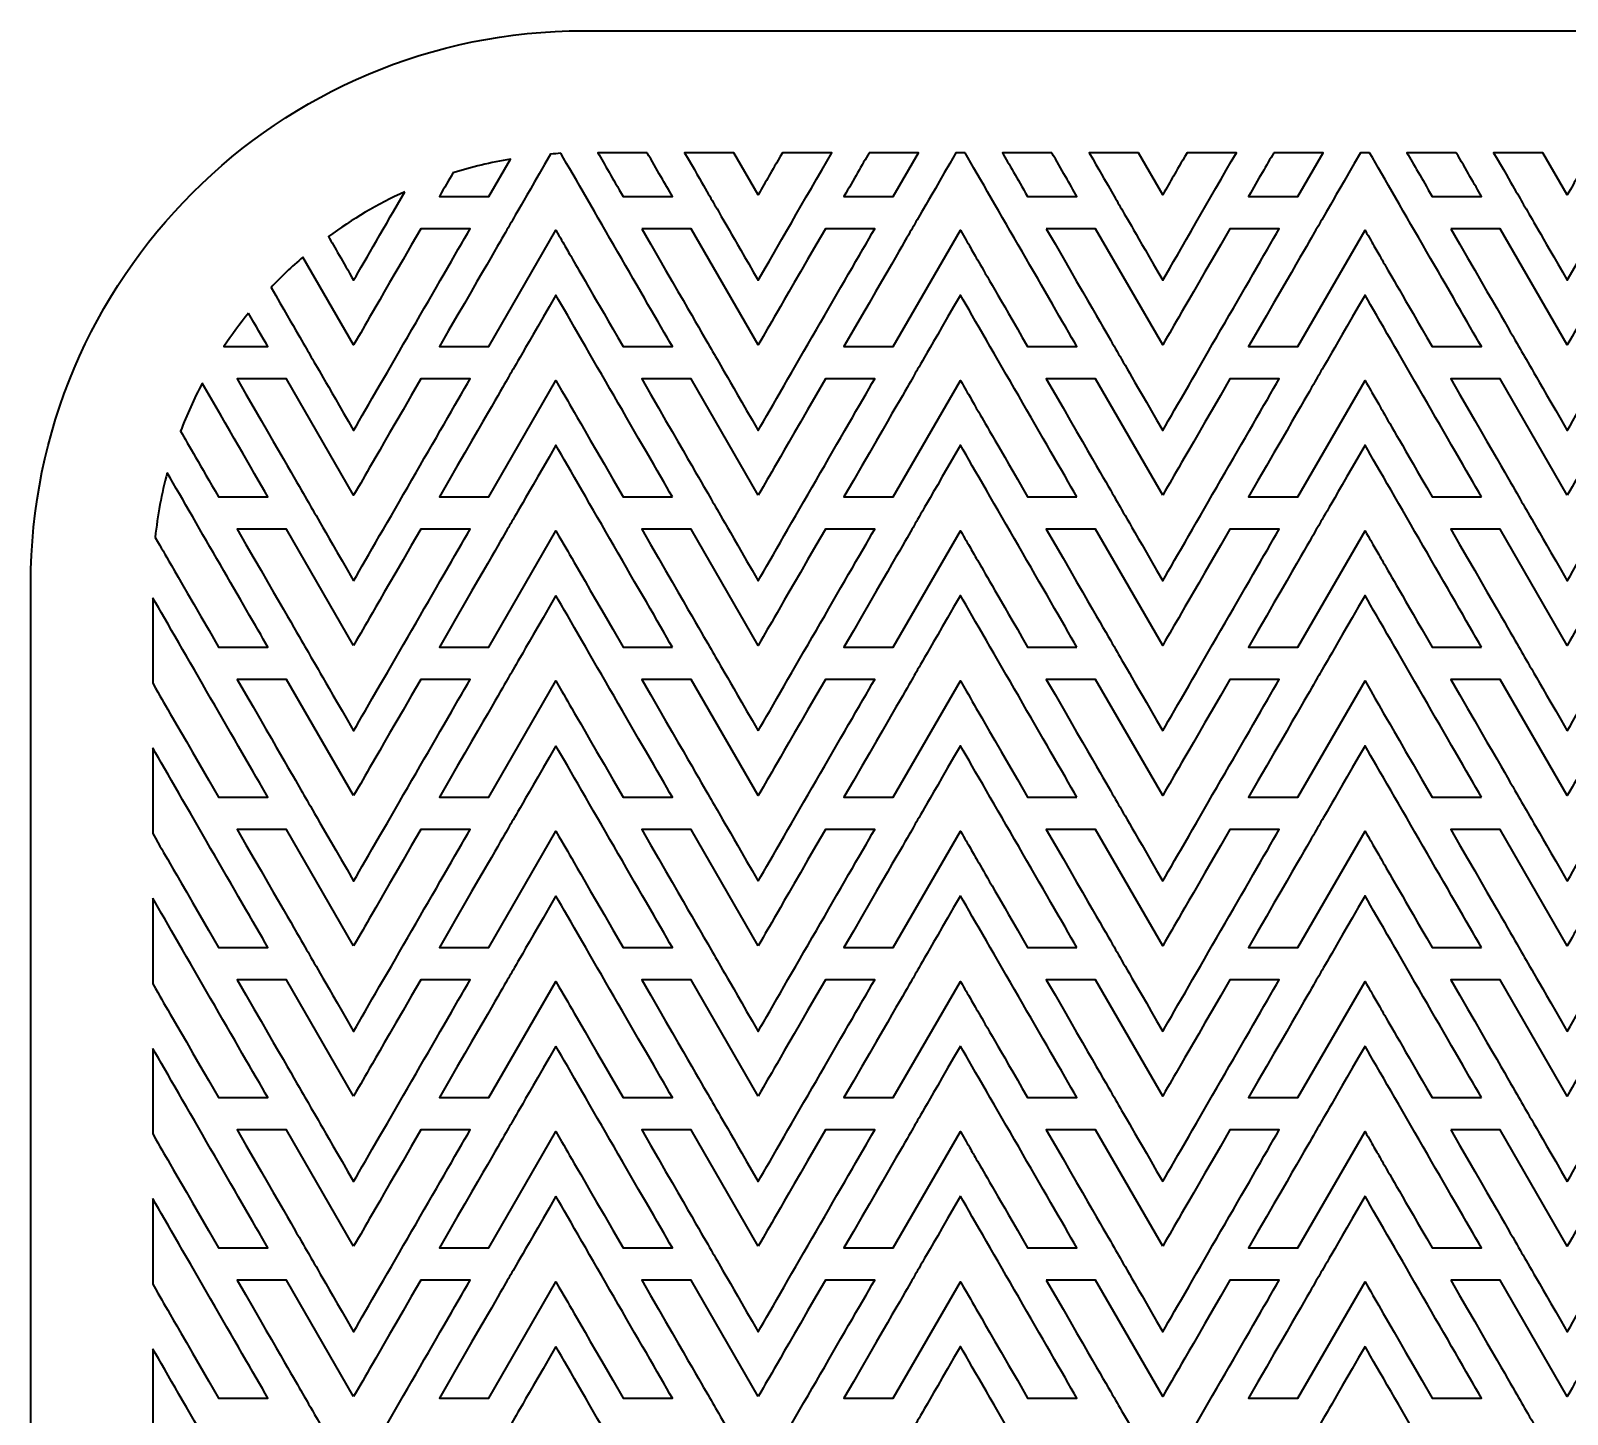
# Model space of a CAD drawing. Header units: inches. Extents: x -2.7 to 13.4, y -10.4 to -3.2.
# Drawn here: x 5.482 to 9.419, y -6.753 to -3.208 of the extents above; entities that cross this region are included whole.
import ezdxf

# ---------------------------------------------------------------- set-up
doc = ezdxf.new("R2010")
doc.units = ezdxf.units.IN
doc.header["$MEASUREMENT"] = 0
doc.layers.add('Tablet holder 1', color=7, linetype='Continuous', lineweight=0)

msp = doc.modelspace()

# ---------------------------------------------------------------- linework, layer by layer
at = {"layer": 'Tablet holder 1', "color": 22, "lineweight": 35, "true_color": 0xe52421}
for points, knots in [([(11.9394, -3.2082), (11.9394, -3.2082), (6.8982, -3.2082), (6.8982, -3.2082), (6.116, -3.2082), (5.4818, -3.8424), (5.4818, -4.6246), (5.4818, -4.6246), (5.4818, -10.2894), (5.4818, -10.2894), (5.4818, -10.3469), (5.5283, -10.3935), (5.5858, -10.3935), (5.5858, -10.3935), (7.305, -10.3935), (7.305, -10.3935), (7.305, -10.3935), (7.305, -10.2193), (7.305, -10.2193), (7.305, -10.0976), (7.4037, -9.9989), (7.5254, -9.9989), (7.5254, -9.9989), (11.3125, -9.9989), (11.3125, -9.9989), (11.434, -9.9989), (11.5326, -10.0975), (11.5326, -10.219), (11.5326, -10.219), (11.5326, -10.3935), (11.5326, -10.3935), (11.5326, -10.3935), (13.2518, -10.3935), (13.2518, -10.3935), (13.3093, -10.3935), (13.3558, -10.3469), (13.3558, -10.2894), (13.3558, -10.2894), (13.3558, -4.6246), (13.3558, -4.6246), (13.3558, -3.8424), (12.7217, -3.2082), (11.9394, -3.2082)], [0, 0, 0, 0, 1, 1, 1, 2, 2, 2, 3, 3, 3, 4, 4, 4, 5, 5, 5, 6, 6, 6, 7, 7, 7, 8, 8, 8, 9, 9, 9, 10, 10, 10, 11, 11, 11, 12, 12, 12, 13, 13, 13, 14, 14, 14, 14]), ([(6.84, -3.5222), (6.9157, -3.6533), (7.0585, -3.9007), (7.1258, -4.0174), (7.1258, -4.0174), (6.9994, -4.0174), (6.9994, -4.0174), (6.8489, -3.7565), (6.874, -3.8001), (6.8274, -3.7194), (6.8274, -3.7194), (6.6554, -4.0174), (6.6554, -4.0174), (6.6554, -4.0174), (6.529, -4.0174), (6.529, -4.0174), (6.7933, -3.5596), (6.6383, -3.8281), (6.8138, -3.5243), (6.8225, -3.5236), (6.8313, -3.5228), (6.84, -3.5222)], [0, 0, 0, 0, 1, 1, 1, 2, 2, 2, 3, 3, 3, 4, 4, 4, 5, 5, 5, 6, 6, 6, 7, 7, 7, 7]), ([(6.5636, -3.5726), (6.6113, -3.5575), (6.6604, -3.5456), (6.7107, -3.5369), (6.7107, -3.5369), (6.6554, -3.6325), (6.6554, -3.6325), (6.6554, -3.6325), (6.529, -3.6325), (6.529, -3.6325), (6.5414, -3.611), (6.5529, -3.5911), (6.5636, -3.5726)], [0, 0, 0, 0, 1, 1, 1, 2, 2, 2, 3, 3, 3, 4, 4, 4, 4]), ([(7.0612, -3.5207), (7.0862, -3.5638), (7.1086, -3.6025), (7.1258, -3.6325), (7.1258, -3.6325), (6.9994, -3.6325), (6.9994, -3.6325), (6.9729, -3.5865), (6.9518, -3.5501), (6.9349, -3.5207), (6.9349, -3.5207), (7.0612, -3.5207), (7.0612, -3.5207)], [0, 0, 0, 0, 1, 1, 1, 2, 2, 2, 3, 3, 3, 4, 4, 4, 4]), ([(7.2835, -3.5207), (7.2835, -3.5207), (7.3457, -3.6285), (7.3457, -3.6285), (7.3682, -3.5894), (7.376, -3.5761), (7.4079, -3.5207), (7.4079, -3.5207), (7.5344, -3.5207), (7.5344, -3.5207), (7.4658, -3.6396), (7.3897, -3.7714), (7.3457, -3.8475), (7.2047, -3.6033), (7.2599, -3.6988), (7.1571, -3.5207), (7.1571, -3.5207), (7.2835, -3.5207), (7.2835, -3.5207)], [0, 0, 0, 0, 1, 1, 1, 2, 2, 2, 3, 3, 3, 4, 4, 4, 5, 5, 5, 6, 6, 6, 6]), ([(7.6301, -3.5207), (7.6301, -3.5207), (7.7565, -3.5207), (7.7565, -3.5207), (7.7565, -3.5207), (7.6919, -3.6325), (7.6919, -3.6325), (7.6919, -3.6325), (7.5656, -3.6325), (7.5656, -3.6325), (7.5907, -3.589), (7.6119, -3.5522), (7.6301, -3.5207)], [0, 0, 0, 0, 1, 1, 1, 2, 2, 2, 3, 3, 3, 4, 4, 4, 4]), ([(7.8757, -3.5207), (7.9511, -3.6514), (8.0949, -3.9003), (8.1624, -4.0174), (8.1624, -4.0174), (8.036, -4.0174), (8.036, -4.0174), (7.8854, -3.7565), (7.9106, -3.8001), (7.864, -3.7194), (7.864, -3.7194), (7.6919, -4.0174), (7.6919, -4.0174), (7.6919, -4.0174), (7.5656, -4.0174), (7.5656, -4.0174), (7.8308, -3.5579), (7.6738, -3.8301), (7.8524, -3.5207), (7.8524, -3.5207), (7.8757, -3.5207), (7.8757, -3.5207)], [0, 0, 0, 0, 1, 1, 1, 2, 2, 2, 3, 3, 3, 4, 4, 4, 5, 5, 5, 6, 6, 6, 7, 7, 7, 7]), ([(8.0979, -3.5207), (8.1228, -3.5638), (8.1451, -3.6025), (8.1624, -3.6325), (8.1624, -3.6325), (8.036, -3.6325), (8.036, -3.6325), (8.0094, -3.5865), (7.9885, -3.5501), (7.9714, -3.5207), (7.9714, -3.5207), (8.0979, -3.5207), (8.0979, -3.5207)], [0, 0, 0, 0, 1, 1, 1, 2, 2, 2, 3, 3, 3, 4, 4, 4, 4]), ([(8.32, -3.5207), (8.32, -3.5207), (8.3822, -3.6285), (8.3822, -3.6285), (8.4047, -3.5894), (8.4125, -3.5761), (8.4446, -3.5207), (8.4446, -3.5207), (8.571, -3.5207), (8.571, -3.5207), (8.5024, -3.6396), (8.4263, -3.7714), (8.3822, -3.8475), (8.2413, -3.6033), (8.2964, -3.6988), (8.1936, -3.5207), (8.1936, -3.5207), (8.32, -3.5207), (8.32, -3.5207)], [0, 0, 0, 0, 1, 1, 1, 2, 2, 2, 3, 3, 3, 4, 4, 4, 5, 5, 5, 6, 6, 6, 6]), ([(8.6667, -3.5207), (8.6667, -3.5207), (8.7932, -3.5207), (8.7932, -3.5207), (8.7932, -3.5207), (8.7286, -3.6325), (8.7286, -3.6325), (8.7286, -3.6325), (8.6021, -3.6325), (8.6021, -3.6325), (8.6272, -3.589), (8.6485, -3.5522), (8.6667, -3.5207)], [0, 0, 0, 0, 1, 1, 1, 2, 2, 2, 3, 3, 3, 4, 4, 4, 4]), ([(8.9122, -3.5207), (8.9876, -3.6514), (9.1314, -3.9003), (9.199, -4.0174), (9.199, -4.0174), (9.0725, -4.0174), (9.0725, -4.0174), (8.9219, -3.7565), (8.9471, -3.8001), (8.9006, -3.7194), (8.9006, -3.7194), (8.7286, -4.0174), (8.7286, -4.0174), (8.7286, -4.0174), (8.6021, -4.0174), (8.6021, -4.0174), (8.8675, -3.5579), (8.7103, -3.8301), (8.8889, -3.5207), (8.8889, -3.5207), (8.9122, -3.5207), (8.9122, -3.5207)], [0, 0, 0, 0, 1, 1, 1, 2, 2, 2, 3, 3, 3, 4, 4, 4, 5, 5, 5, 6, 6, 6, 7, 7, 7, 7]), ([(9.1344, -3.5207), (9.1593, -3.5638), (9.1817, -3.6025), (9.199, -3.6325), (9.199, -3.6325), (9.0725, -3.6325), (9.0725, -3.6325), (9.046, -3.5865), (9.025, -3.5501), (9.0079, -3.5207), (9.0079, -3.5207), (9.1344, -3.5207), (9.1344, -3.5207)], [0, 0, 0, 0, 1, 1, 1, 2, 2, 2, 3, 3, 3, 4, 4, 4, 4]), ([(9.3565, -3.5207), (9.3565, -3.5207), (9.4189, -3.6285), (9.4189, -3.6285), (9.4414, -3.5894), (9.4492, -3.5761), (9.4811, -3.5207), (9.4811, -3.5207), (9.6075, -3.5207), (9.6075, -3.5207), (9.5389, -3.6396), (9.4628, -3.7714), (9.4189, -3.8475), (9.2779, -3.6033), (9.3329, -3.6988), (9.2301, -3.5207), (9.2301, -3.5207), (9.3565, -3.5207), (9.3565, -3.5207)], [0, 0, 0, 0, 1, 1, 1, 2, 2, 2, 3, 3, 3, 4, 4, 4, 5, 5, 5, 6, 6, 6, 6]), ([(6.4401, -3.6206), (6.3897, -3.7081), (6.341, -3.7924), (6.3092, -3.8475), (6.2806, -3.7979), (6.26, -3.7624), (6.2446, -3.7357), (6.3053, -3.691), (6.3708, -3.6524), (6.4401, -3.6206)], [0, 0, 0, 0, 1, 1, 1, 2, 2, 2, 3, 3, 3, 3]), ([(6.1792, -3.7881), (6.1792, -3.7881), (6.3092, -4.0133), (6.3092, -4.0133), (6.3468, -3.9481), (6.3432, -3.9544), (6.4811, -3.7154), (6.4811, -3.7154), (6.6076, -3.7154), (6.6076, -3.7154), (6.5363, -3.8389), (6.3804, -4.1089), (6.3092, -4.2324), (6.1588, -3.9718), (6.2315, -4.0979), (6.0975, -3.8658), (6.1235, -3.8386), (6.1506, -3.8126), (6.1792, -3.7881)], [0, 0, 0, 0, 1, 1, 1, 2, 2, 2, 3, 3, 3, 4, 4, 4, 5, 5, 5, 6, 6, 6, 6]), ([(7.0474, -3.7154), (7.0474, -3.7154), (7.1738, -3.7154), (7.1738, -3.7154), (7.1738, -3.7154), (7.3457, -4.0133), (7.3457, -4.0133), (7.3835, -3.9481), (7.3797, -3.9544), (7.5178, -3.7154), (7.5178, -3.7154), (7.6442, -3.7154), (7.6442, -3.7154), (7.5729, -3.8389), (7.4169, -4.1089), (7.3457, -4.2324), (7.17, -3.9281), (7.2989, -4.1511), (7.0474, -3.7154)], [0, 0, 0, 0, 1, 1, 1, 2, 2, 2, 3, 3, 3, 4, 4, 4, 5, 5, 5, 6, 6, 6, 6]), ([(8.0839, -3.7154), (8.0839, -3.7154), (8.2103, -3.7154), (8.2103, -3.7154), (8.2103, -3.7154), (8.3822, -4.0133), (8.3822, -4.0133), (8.42, -3.9481), (8.4162, -3.9544), (8.5543, -3.7154), (8.5543, -3.7154), (8.6807, -3.7154), (8.6807, -3.7154), (8.6094, -3.8389), (8.4536, -4.1089), (8.3822, -4.2324), (8.2067, -3.9281), (8.3354, -4.1511), (8.0839, -3.7154)], [0, 0, 0, 0, 1, 1, 1, 2, 2, 2, 3, 3, 3, 4, 4, 4, 5, 5, 5, 6, 6, 6, 6]), ([(9.1204, -3.7154), (9.1204, -3.7154), (9.2468, -3.7154), (9.2468, -3.7154), (9.2468, -3.7154), (9.4189, -4.0133), (9.4189, -4.0133), (9.4565, -3.9481), (9.4528, -3.9544), (9.5908, -3.7154), (9.5908, -3.7154), (9.7172, -3.7154), (9.7172, -3.7154), (9.646, -3.8389), (9.4901, -4.1089), (9.4189, -4.2324), (9.2432, -3.9281), (9.3719, -4.1511), (9.1204, -3.7154)], [0, 0, 0, 0, 1, 1, 1, 2, 2, 2, 3, 3, 3, 4, 4, 4, 5, 5, 5, 6, 6, 6, 6]), ([(7.1258, -4.4022), (7.1258, -4.4022), (6.9994, -4.4022), (6.9994, -4.4022), (6.8489, -4.1414), (6.874, -4.185), (6.8274, -4.1043), (6.8274, -4.1043), (6.6554, -4.4022), (6.6554, -4.4022), (6.6554, -4.4022), (6.529, -4.4022), (6.529, -4.4022), (6.7999, -3.9331), (6.6303, -4.2268), (6.8275, -3.8853), (6.8987, -4.0088), (7.0546, -4.2787), (7.1258, -4.4022)], [0, 0, 0, 0, 1, 1, 1, 2, 2, 2, 3, 3, 3, 4, 4, 4, 5, 5, 5, 6, 6, 6, 6]), ([(8.1624, -4.4022), (8.1624, -4.4022), (8.036, -4.4022), (8.036, -4.4022), (7.8854, -4.1414), (7.9106, -4.185), (7.864, -4.1043), (7.864, -4.1043), (7.6919, -4.4022), (7.6919, -4.4022), (7.6919, -4.4022), (7.5656, -4.4022), (7.5656, -4.4022), (7.8365, -3.9331), (7.6668, -4.2268), (7.864, -3.8853), (7.9353, -4.0088), (8.0911, -4.2787), (8.1624, -4.4022)], [0, 0, 0, 0, 1, 1, 1, 2, 2, 2, 3, 3, 3, 4, 4, 4, 5, 5, 5, 6, 6, 6, 6]), ([(9.199, -4.4022), (9.199, -4.4022), (9.0725, -4.4022), (9.0725, -4.4022), (8.9219, -4.1414), (8.9471, -4.185), (8.9006, -4.1043), (8.9006, -4.1043), (8.7286, -4.4022), (8.7286, -4.4022), (8.7286, -4.4022), (8.6021, -4.4022), (8.6021, -4.4022), (8.8731, -3.9331), (8.7033, -4.2268), (8.9006, -3.8853), (8.9718, -4.0088), (9.1278, -4.2787), (9.199, -4.4022)], [0, 0, 0, 0, 1, 1, 1, 2, 2, 2, 3, 3, 3, 4, 4, 4, 5, 5, 5, 6, 6, 6, 6]), ([(6.0399, -3.9315), (6.0586, -3.9642), (6.0756, -3.9935), (6.0893, -4.0174), (6.0893, -4.0174), (5.9769, -4.0174), (5.9769, -4.0174), (5.9965, -3.9878), (6.0175, -3.9592), (6.0399, -3.9315)], [0, 0, 0, 0, 1, 1, 1, 2, 2, 2, 3, 3, 3, 3]), ([(5.9214, -4.1113), (5.9842, -4.22), (6.0497, -4.3336), (6.0893, -4.4022), (6.0893, -4.4022), (5.9629, -4.4022), (5.9629, -4.4022), (5.916, -4.321), (5.8861, -4.2693), (5.8658, -4.2342), (5.8819, -4.1919), (5.9004, -4.1508), (5.9214, -4.1113)], [0, 0, 0, 0, 1, 1, 1, 2, 2, 2, 3, 3, 3, 4, 4, 4, 4]), ([(6.3092, -4.6172), (6.1335, -4.3129), (6.2622, -4.536), (6.0107, -4.1003), (6.0107, -4.1003), (6.1372, -4.1003), (6.1372, -4.1003), (6.1372, -4.1003), (6.3092, -4.3982), (6.3092, -4.3982), (6.3468, -4.3329), (6.3432, -4.3393), (6.4811, -4.1003), (6.4811, -4.1003), (6.6076, -4.1003), (6.6076, -4.1003), (6.5363, -4.2237), (6.3804, -4.4938), (6.3092, -4.6172)], [0, 0, 0, 0, 1, 1, 1, 2, 2, 2, 3, 3, 3, 4, 4, 4, 5, 5, 5, 6, 6, 6, 6]), ([(7.3457, -4.3982), (7.3835, -4.3329), (7.3797, -4.3393), (7.5178, -4.1003), (7.5178, -4.1003), (7.6442, -4.1003), (7.6442, -4.1003), (7.5729, -4.2237), (7.4169, -4.4938), (7.3457, -4.6172), (7.17, -4.3129), (7.2989, -4.536), (7.0474, -4.1003), (7.0474, -4.1003), (7.1738, -4.1003), (7.1738, -4.1003), (7.1738, -4.1003), (7.3457, -4.3982), (7.3457, -4.3982)], [0, 0, 0, 0, 1, 1, 1, 2, 2, 2, 3, 3, 3, 4, 4, 4, 5, 5, 5, 6, 6, 6, 6]), ([(8.3822, -4.3982), (8.42, -4.3329), (8.4162, -4.3393), (8.5543, -4.1003), (8.5543, -4.1003), (8.6807, -4.1003), (8.6807, -4.1003), (8.6094, -4.2237), (8.4536, -4.4938), (8.3822, -4.6172), (8.2067, -4.3129), (8.3354, -4.536), (8.0839, -4.1003), (8.0839, -4.1003), (8.2103, -4.1003), (8.2103, -4.1003), (8.2103, -4.1003), (8.3822, -4.3982), (8.3822, -4.3982)], [0, 0, 0, 0, 1, 1, 1, 2, 2, 2, 3, 3, 3, 4, 4, 4, 5, 5, 5, 6, 6, 6, 6]), ([(9.4189, -4.3982), (9.4565, -4.3329), (9.4528, -4.3393), (9.5908, -4.1003), (9.5908, -4.1003), (9.7172, -4.1003), (9.7172, -4.1003), (9.646, -4.2237), (9.4901, -4.4938), (9.4189, -4.6172), (9.2432, -4.3129), (9.3719, -4.536), (9.1204, -4.1003), (9.1204, -4.1003), (9.2468, -4.1003), (9.2468, -4.1003), (9.2468, -4.1003), (9.4189, -4.3982), (9.4189, -4.3982)], [0, 0, 0, 0, 1, 1, 1, 2, 2, 2, 3, 3, 3, 4, 4, 4, 5, 5, 5, 6, 6, 6, 6]), ([(7.1258, -4.7871), (7.1258, -4.7871), (6.9994, -4.7871), (6.9994, -4.7871), (6.8489, -4.5263), (6.874, -4.5699), (6.8274, -4.4892), (6.8274, -4.4892), (6.6554, -4.7871), (6.6554, -4.7871), (6.6554, -4.7871), (6.529, -4.7871), (6.529, -4.7871), (6.7999, -4.3178), (6.6303, -4.6117), (6.8275, -4.2701), (6.8987, -4.3936), (7.0546, -4.6636), (7.1258, -4.7871)], [0, 0, 0, 0, 1, 1, 1, 2, 2, 2, 3, 3, 3, 4, 4, 4, 5, 5, 5, 6, 6, 6, 6]), ([(8.1624, -4.7871), (8.1624, -4.7871), (8.036, -4.7871), (8.036, -4.7871), (7.8854, -4.5263), (7.9106, -4.5699), (7.864, -4.4892), (7.864, -4.4892), (7.6919, -4.7871), (7.6919, -4.7871), (7.6919, -4.7871), (7.5656, -4.7871), (7.5656, -4.7871), (7.8365, -4.3178), (7.6668, -4.6117), (7.864, -4.2701), (7.9353, -4.3936), (8.0911, -4.6636), (8.1624, -4.7871)], [0, 0, 0, 0, 1, 1, 1, 2, 2, 2, 3, 3, 3, 4, 4, 4, 5, 5, 5, 6, 6, 6, 6]), ([(9.199, -4.7871), (9.199, -4.7871), (9.0725, -4.7871), (9.0725, -4.7871), (8.9219, -4.5263), (8.9471, -4.5699), (8.9006, -4.4892), (8.9006, -4.4892), (8.7286, -4.7871), (8.7286, -4.7871), (8.7286, -4.7871), (8.6021, -4.7871), (8.6021, -4.7871), (8.8731, -4.3178), (8.7033, -4.6117), (8.9006, -4.2701), (8.9718, -4.3936), (9.1278, -4.6636), (9.199, -4.7871)], [0, 0, 0, 0, 1, 1, 1, 2, 2, 2, 3, 3, 3, 4, 4, 4, 5, 5, 5, 6, 6, 6, 6]), ([(5.8315, -4.3406), (5.9106, -4.4774), (6.0296, -4.6836), (6.0893, -4.7871), (6.0893, -4.7871), (5.9629, -4.7871), (5.9629, -4.7871), (5.8243, -4.5471), (5.8344, -4.5647), (5.8007, -4.5062), (5.8068, -4.4496), (5.8172, -4.3943), (5.8315, -4.3406)], [0, 0, 0, 0, 1, 1, 1, 2, 2, 2, 3, 3, 3, 4, 4, 4, 4]), ([(6.3092, -4.7831), (6.3468, -4.7176), (6.3432, -4.7242), (6.4811, -4.4851), (6.4811, -4.4851), (6.6076, -4.4851), (6.6076, -4.4851), (6.5363, -4.6086), (6.3804, -4.8786), (6.3092, -5.0019), (6.1335, -4.6978), (6.2622, -4.9208), (6.0107, -4.4851), (6.0107, -4.4851), (6.1372, -4.4851), (6.1372, -4.4851), (6.1372, -4.4851), (6.3092, -4.7831), (6.3092, -4.7831)], [0, 0, 0, 0, 1, 1, 1, 2, 2, 2, 3, 3, 3, 4, 4, 4, 5, 5, 5, 6, 6, 6, 6]), ([(7.3457, -5.0019), (7.17, -4.6978), (7.2989, -4.9208), (7.0474, -4.4851), (7.0474, -4.4851), (7.1738, -4.4851), (7.1738, -4.4851), (7.1738, -4.4851), (7.3457, -4.7831), (7.3457, -4.7831), (7.3835, -4.7176), (7.3797, -4.7242), (7.5178, -4.4851), (7.5178, -4.4851), (7.6442, -4.4851), (7.6442, -4.4851), (7.5729, -4.6086), (7.4169, -4.8786), (7.3457, -5.0019)], [0, 0, 0, 0, 1, 1, 1, 2, 2, 2, 3, 3, 3, 4, 4, 4, 5, 5, 5, 6, 6, 6, 6]), ([(8.3822, -5.0019), (8.2067, -4.6978), (8.3354, -4.9208), (8.0839, -4.4851), (8.0839, -4.4851), (8.2103, -4.4851), (8.2103, -4.4851), (8.2103, -4.4851), (8.3822, -4.7831), (8.3822, -4.7831), (8.42, -4.7176), (8.4162, -4.7242), (8.5543, -4.4851), (8.5543, -4.4851), (8.6807, -4.4851), (8.6807, -4.4851), (8.6094, -4.6086), (8.4536, -4.8786), (8.3822, -5.0019)], [0, 0, 0, 0, 1, 1, 1, 2, 2, 2, 3, 3, 3, 4, 4, 4, 5, 5, 5, 6, 6, 6, 6]), ([(9.4189, -5.0019), (9.2432, -4.6978), (9.3719, -4.9208), (9.1204, -4.4851), (9.1204, -4.4851), (9.2468, -4.4851), (9.2468, -4.4851), (9.2468, -4.4851), (9.4189, -4.7831), (9.4189, -4.7831), (9.4565, -4.7176), (9.4528, -4.7242), (9.5908, -4.4851), (9.5908, -4.4851), (9.7172, -4.4851), (9.7172, -4.4851), (9.646, -4.6086), (9.4901, -4.8786), (9.4189, -5.0019)], [0, 0, 0, 0, 1, 1, 1, 2, 2, 2, 3, 3, 3, 4, 4, 4, 5, 5, 5, 6, 6, 6, 6]), ([(5.7943, -4.6608), (5.8671, -4.7868), (6.0192, -5.0503), (6.0893, -5.1718), (6.0893, -5.1718), (5.9629, -5.1718), (5.9629, -5.1718), (5.8161, -4.9178), (5.8362, -4.9525), (5.7943, -4.88), (5.7943, -4.88), (5.7943, -4.6608), (5.7943, -4.6608)], [0, 0, 0, 0, 1, 1, 1, 2, 2, 2, 3, 3, 3, 4, 4, 4, 4]), ([(6.8275, -4.655), (6.8987, -4.7785), (7.0546, -5.0483), (7.1258, -5.1718), (7.1258, -5.1718), (6.9994, -5.1718), (6.9994, -5.1718), (6.8489, -4.9111), (6.874, -4.9546), (6.8274, -4.874), (6.8274, -4.874), (6.6554, -5.1718), (6.6554, -5.1718), (6.6554, -5.1718), (6.529, -5.1718), (6.529, -5.1718), (6.7999, -4.7026), (6.6303, -4.9965), (6.8275, -4.655)], [0, 0, 0, 0, 1, 1, 1, 2, 2, 2, 3, 3, 3, 4, 4, 4, 5, 5, 5, 6, 6, 6, 6]), ([(8.1624, -5.1718), (8.1624, -5.1718), (8.036, -5.1718), (8.036, -5.1718), (7.8854, -4.9111), (7.9106, -4.9546), (7.864, -4.874), (7.864, -4.874), (7.6919, -5.1718), (7.6919, -5.1718), (7.6919, -5.1718), (7.5656, -5.1718), (7.5656, -5.1718), (7.8365, -4.7026), (7.6668, -4.9965), (7.864, -4.655), (7.9353, -4.7785), (8.0911, -5.0483), (8.1624, -5.1718)], [0, 0, 0, 0, 1, 1, 1, 2, 2, 2, 3, 3, 3, 4, 4, 4, 5, 5, 5, 6, 6, 6, 6]), ([(9.199, -5.1718), (9.199, -5.1718), (9.0725, -5.1718), (9.0725, -5.1718), (8.9219, -4.9111), (8.9471, -4.9546), (8.9006, -4.874), (8.9006, -4.874), (8.7286, -5.1718), (8.7286, -5.1718), (8.7286, -5.1718), (8.6021, -5.1718), (8.6021, -5.1718), (8.8731, -4.7026), (8.7033, -4.9965), (8.9006, -4.655), (8.9718, -4.7785), (9.1278, -5.0483), (9.199, -5.1718)], [0, 0, 0, 0, 1, 1, 1, 2, 2, 2, 3, 3, 3, 4, 4, 4, 5, 5, 5, 6, 6, 6, 6]), ([(6.3092, -5.1678), (6.3468, -5.1025), (6.3432, -5.1089), (6.4811, -4.87), (6.4811, -4.87), (6.6076, -4.87), (6.6076, -4.87), (6.5363, -4.9935), (6.3804, -5.2633), (6.3092, -5.3868), (6.1182, -5.0561), (6.25, -5.2844), (6.0107, -4.87), (6.0107, -4.87), (6.1372, -4.87), (6.1372, -4.87), (6.1372, -4.87), (6.3092, -5.1678), (6.3092, -5.1678)], [0, 0, 0, 0, 1, 1, 1, 2, 2, 2, 3, 3, 3, 4, 4, 4, 5, 5, 5, 6, 6, 6, 6]), ([(7.3457, -5.3868), (7.17, -5.0826), (7.2989, -5.3056), (7.0474, -4.87), (7.0474, -4.87), (7.1738, -4.87), (7.1738, -4.87), (7.1738, -4.87), (7.3457, -5.1678), (7.3457, -5.1678), (7.3835, -5.1025), (7.3797, -5.1089), (7.5178, -4.87), (7.5178, -4.87), (7.6442, -4.87), (7.6442, -4.87), (7.5729, -4.9935), (7.4169, -5.2633), (7.3457, -5.3868)], [0, 0, 0, 0, 1, 1, 1, 2, 2, 2, 3, 3, 3, 4, 4, 4, 5, 5, 5, 6, 6, 6, 6]), ([(8.3822, -5.3868), (8.2067, -5.0826), (8.3354, -5.3056), (8.0839, -4.87), (8.0839, -4.87), (8.2103, -4.87), (8.2103, -4.87), (8.2103, -4.87), (8.3822, -5.1678), (8.3822, -5.1678), (8.42, -5.1025), (8.4162, -5.1089), (8.5543, -4.87), (8.5543, -4.87), (8.6807, -4.87), (8.6807, -4.87), (8.6094, -4.9935), (8.4536, -5.2633), (8.3822, -5.3868)], [0, 0, 0, 0, 1, 1, 1, 2, 2, 2, 3, 3, 3, 4, 4, 4, 5, 5, 5, 6, 6, 6, 6]), ([(9.4189, -5.3868), (9.2432, -5.0826), (9.3719, -5.3056), (9.1204, -4.87), (9.1204, -4.87), (9.2468, -4.87), (9.2468, -4.87), (9.2468, -4.87), (9.4189, -5.1678), (9.4189, -5.1678), (9.4565, -5.1025), (9.4528, -5.1089), (9.5908, -4.87), (9.5908, -4.87), (9.7172, -4.87), (9.7172, -4.87), (9.646, -4.9935), (9.4901, -5.2633), (9.4189, -5.3868)], [0, 0, 0, 0, 1, 1, 1, 2, 2, 2, 3, 3, 3, 4, 4, 4, 5, 5, 5, 6, 6, 6, 6]), ([(5.7943, -5.0457), (5.8671, -5.1717), (6.0192, -5.4351), (6.0893, -5.5567), (6.0893, -5.5567), (5.9629, -5.5567), (5.9629, -5.5567), (5.8161, -5.3026), (5.8362, -5.3374), (5.7943, -5.2647), (5.7943, -5.2647), (5.7943, -5.0457), (5.7943, -5.0457)], [0, 0, 0, 0, 1, 1, 1, 2, 2, 2, 3, 3, 3, 4, 4, 4, 4]), ([(6.8275, -5.0399), (6.8987, -5.1633), (7.0546, -5.4332), (7.1258, -5.5567), (7.1258, -5.5567), (6.9994, -5.5567), (6.9994, -5.5567), (6.8489, -5.2958), (6.874, -5.3394), (6.8274, -5.2588), (6.8274, -5.2588), (6.6554, -5.5567), (6.6554, -5.5567), (6.6554, -5.5567), (6.529, -5.5567), (6.529, -5.5567), (6.7999, -5.0875), (6.6303, -5.3814), (6.8275, -5.0399)], [0, 0, 0, 0, 1, 1, 1, 2, 2, 2, 3, 3, 3, 4, 4, 4, 5, 5, 5, 6, 6, 6, 6]), ([(8.1624, -5.5567), (8.1624, -5.5567), (8.036, -5.5567), (8.036, -5.5567), (7.8854, -5.2958), (7.9106, -5.3394), (7.864, -5.2588), (7.864, -5.2588), (7.6919, -5.5567), (7.6919, -5.5567), (7.6919, -5.5567), (7.5656, -5.5567), (7.5656, -5.5567), (7.8365, -5.0875), (7.6668, -5.3814), (7.864, -5.0399), (7.9353, -5.1633), (8.0911, -5.4332), (8.1624, -5.5567)], [0, 0, 0, 0, 1, 1, 1, 2, 2, 2, 3, 3, 3, 4, 4, 4, 5, 5, 5, 6, 6, 6, 6]), ([(9.199, -5.5567), (9.199, -5.5567), (9.0725, -5.5567), (9.0725, -5.5567), (8.9219, -5.2958), (8.9471, -5.3394), (8.9006, -5.2588), (8.9006, -5.2588), (8.7286, -5.5567), (8.7286, -5.5567), (8.7286, -5.5567), (8.6021, -5.5567), (8.6021, -5.5567), (8.8731, -5.0875), (8.7033, -5.3814), (8.9006, -5.0399), (8.9718, -5.1633), (9.1278, -5.4332), (9.199, -5.5567)], [0, 0, 0, 0, 1, 1, 1, 2, 2, 2, 3, 3, 3, 4, 4, 4, 5, 5, 5, 6, 6, 6, 6]), ([(6.3092, -5.5526), (6.3468, -5.4874), (6.3432, -5.4938), (6.4811, -5.2547), (6.4811, -5.2547), (6.6076, -5.2547), (6.6076, -5.2547), (6.5363, -5.3782), (6.3804, -5.6482), (6.3092, -5.7717), (6.1335, -5.4674), (6.2622, -5.6904), (6.0107, -5.2547), (6.0107, -5.2547), (6.1372, -5.2547), (6.1372, -5.2547), (6.1372, -5.2547), (6.3092, -5.5526), (6.3092, -5.5526)], [0, 0, 0, 0, 1, 1, 1, 2, 2, 2, 3, 3, 3, 4, 4, 4, 5, 5, 5, 6, 6, 6, 6]), ([(7.3457, -5.5526), (7.3835, -5.4874), (7.3797, -5.4938), (7.5178, -5.2547), (7.5178, -5.2547), (7.6442, -5.2547), (7.6442, -5.2547), (7.5729, -5.3782), (7.4169, -5.6482), (7.3457, -5.7717), (7.17, -5.4674), (7.2989, -5.6904), (7.0474, -5.2547), (7.0474, -5.2547), (7.1738, -5.2547), (7.1738, -5.2547), (7.1738, -5.2547), (7.3457, -5.5526), (7.3457, -5.5526)], [0, 0, 0, 0, 1, 1, 1, 2, 2, 2, 3, 3, 3, 4, 4, 4, 5, 5, 5, 6, 6, 6, 6]), ([(8.3822, -5.7717), (8.2067, -5.4674), (8.3354, -5.6904), (8.0839, -5.2547), (8.0839, -5.2547), (8.2103, -5.2547), (8.2103, -5.2547), (8.2103, -5.2547), (8.3822, -5.5526), (8.3822, -5.5526), (8.42, -5.4874), (8.4162, -5.4938), (8.5543, -5.2547), (8.5543, -5.2547), (8.6807, -5.2547), (8.6807, -5.2547), (8.6094, -5.3782), (8.4536, -5.6482), (8.3822, -5.7717)], [0, 0, 0, 0, 1, 1, 1, 2, 2, 2, 3, 3, 3, 4, 4, 4, 5, 5, 5, 6, 6, 6, 6]), ([(9.4189, -5.7717), (9.2432, -5.4674), (9.3719, -5.6904), (9.1204, -5.2547), (9.1204, -5.2547), (9.2468, -5.2547), (9.2468, -5.2547), (9.2468, -5.2547), (9.4189, -5.5526), (9.4189, -5.5526), (9.4565, -5.4874), (9.4528, -5.4938), (9.5908, -5.2547), (9.5908, -5.2547), (9.7172, -5.2547), (9.7172, -5.2547), (9.646, -5.3782), (9.4901, -5.6482), (9.4189, -5.7717)], [0, 0, 0, 0, 1, 1, 1, 2, 2, 2, 3, 3, 3, 4, 4, 4, 5, 5, 5, 6, 6, 6, 6]), ([(5.7943, -5.4306), (5.8671, -5.5565), (6.0192, -5.82), (6.0893, -5.9415), (6.0893, -5.9415), (5.9629, -5.9415), (5.9629, -5.9415), (5.8161, -5.6875), (5.8362, -5.7222), (5.7943, -5.6496), (5.7943, -5.6496), (5.7943, -5.4306), (5.7943, -5.4306)], [0, 0, 0, 0, 1, 1, 1, 2, 2, 2, 3, 3, 3, 4, 4, 4, 4]), ([(6.8275, -5.4246), (6.8987, -5.5481), (7.0546, -5.8181), (7.1258, -5.9415), (7.1258, -5.9415), (6.9994, -5.9415), (6.9994, -5.9415), (6.8489, -5.6807), (6.874, -5.7243), (6.8274, -5.6436), (6.8274, -5.6436), (6.6554, -5.9415), (6.6554, -5.9415), (6.6554, -5.9415), (6.529, -5.9415), (6.529, -5.9415), (6.7999, -5.4724), (6.6303, -5.7661), (6.8275, -5.4246)], [0, 0, 0, 0, 1, 1, 1, 2, 2, 2, 3, 3, 3, 4, 4, 4, 5, 5, 5, 6, 6, 6, 6]), ([(7.864, -5.4246), (7.9353, -5.5481), (8.0911, -5.8181), (8.1624, -5.9415), (8.1624, -5.9415), (8.036, -5.9415), (8.036, -5.9415), (7.8854, -5.6807), (7.9106, -5.7243), (7.864, -5.6436), (7.864, -5.6436), (7.6919, -5.9415), (7.6919, -5.9415), (7.6919, -5.9415), (7.5656, -5.9415), (7.5656, -5.9415), (7.8365, -5.4724), (7.6668, -5.7661), (7.864, -5.4246)], [0, 0, 0, 0, 1, 1, 1, 2, 2, 2, 3, 3, 3, 4, 4, 4, 5, 5, 5, 6, 6, 6, 6]), ([(9.199, -5.9415), (9.199, -5.9415), (9.0725, -5.9415), (9.0725, -5.9415), (8.9219, -5.6807), (8.9471, -5.7243), (8.9006, -5.6436), (8.9006, -5.6436), (8.7286, -5.9415), (8.7286, -5.9415), (8.7286, -5.9415), (8.6021, -5.9415), (8.6021, -5.9415), (8.8731, -5.4724), (8.7033, -5.7661), (8.9006, -5.4246), (8.9718, -5.5481), (9.1278, -5.8181), (9.199, -5.9415)], [0, 0, 0, 0, 1, 1, 1, 2, 2, 2, 3, 3, 3, 4, 4, 4, 5, 5, 5, 6, 6, 6, 6]), ([(6.3092, -5.9375), (6.3468, -5.8722), (6.3432, -5.8786), (6.4811, -5.6396), (6.4811, -5.6396), (6.6076, -5.6396), (6.6076, -5.6396), (6.5363, -5.7631), (6.3804, -6.0331), (6.3092, -6.1565), (6.1335, -5.8522), (6.2622, -6.0753), (6.0107, -5.6396), (6.0107, -5.6396), (6.1372, -5.6396), (6.1372, -5.6396), (6.1372, -5.6396), (6.3092, -5.9375), (6.3092, -5.9375)], [0, 0, 0, 0, 1, 1, 1, 2, 2, 2, 3, 3, 3, 4, 4, 4, 5, 5, 5, 6, 6, 6, 6]), ([(7.3457, -5.9375), (7.3835, -5.8722), (7.3797, -5.8786), (7.5178, -5.6396), (7.5178, -5.6396), (7.6442, -5.6396), (7.6442, -5.6396), (7.5729, -5.7631), (7.4169, -6.0331), (7.3457, -6.1565), (7.17, -5.8522), (7.2989, -6.0753), (7.0474, -5.6396), (7.0474, -5.6396), (7.1738, -5.6396), (7.1738, -5.6396), (7.1738, -5.6396), (7.3457, -5.9375), (7.3457, -5.9375)], [0, 0, 0, 0, 1, 1, 1, 2, 2, 2, 3, 3, 3, 4, 4, 4, 5, 5, 5, 6, 6, 6, 6]), ([(8.3822, -6.1565), (8.2067, -5.8522), (8.3354, -6.0753), (8.0839, -5.6396), (8.0839, -5.6396), (8.2103, -5.6396), (8.2103, -5.6396), (8.2103, -5.6396), (8.3822, -5.9375), (8.3822, -5.9375), (8.42, -5.8722), (8.4162, -5.8786), (8.5543, -5.6396), (8.5543, -5.6396), (8.6807, -5.6396), (8.6807, -5.6396), (8.6094, -5.7631), (8.4536, -6.0331), (8.3822, -6.1565)], [0, 0, 0, 0, 1, 1, 1, 2, 2, 2, 3, 3, 3, 4, 4, 4, 5, 5, 5, 6, 6, 6, 6]), ([(9.4189, -6.1565), (9.2432, -5.8522), (9.3719, -6.0753), (9.1204, -5.6396), (9.1204, -5.6396), (9.2468, -5.6396), (9.2468, -5.6396), (9.2468, -5.6396), (9.4189, -5.9375), (9.4189, -5.9375), (9.4565, -5.8722), (9.4528, -5.8786), (9.5908, -5.6396), (9.5908, -5.6396), (9.7172, -5.6396), (9.7172, -5.6396), (9.646, -5.7631), (9.4901, -6.0331), (9.4189, -6.1565)], [0, 0, 0, 0, 1, 1, 1, 2, 2, 2, 3, 3, 3, 4, 4, 4, 5, 5, 5, 6, 6, 6, 6]), ([(5.7943, -5.8154), (5.8671, -5.9414), (6.0192, -6.2049), (6.0893, -6.3264), (6.0893, -6.3264), (5.9629, -6.3264), (5.9629, -6.3264), (5.8161, -6.0722), (5.8362, -6.1071), (5.7943, -6.0344), (5.7943, -6.0344), (5.7943, -5.8154), (5.7943, -5.8154)], [0, 0, 0, 0, 1, 1, 1, 2, 2, 2, 3, 3, 3, 4, 4, 4, 4]), ([(6.8275, -5.8094), (6.8987, -5.9329), (7.0546, -6.2029), (7.1258, -6.3264), (7.1258, -6.3264), (6.9994, -6.3264), (6.9994, -6.3264), (6.8489, -6.0656), (6.874, -6.1092), (6.8274, -6.0285), (6.8274, -6.0285), (6.6554, -6.3264), (6.6554, -6.3264), (6.6554, -6.3264), (6.529, -6.3264), (6.529, -6.3264), (6.7999, -5.8572), (6.6303, -6.151), (6.8275, -5.8094)], [0, 0, 0, 0, 1, 1, 1, 2, 2, 2, 3, 3, 3, 4, 4, 4, 5, 5, 5, 6, 6, 6, 6]), ([(7.864, -5.8094), (7.9353, -5.9329), (8.0911, -6.2029), (8.1624, -6.3264), (8.1624, -6.3264), (8.036, -6.3264), (8.036, -6.3264), (7.8854, -6.0656), (7.9106, -6.1092), (7.864, -6.0285), (7.864, -6.0285), (7.6919, -6.3264), (7.6919, -6.3264), (7.6919, -6.3264), (7.5656, -6.3264), (7.5656, -6.3264), (7.8365, -5.8572), (7.6668, -6.151), (7.864, -5.8094)], [0, 0, 0, 0, 1, 1, 1, 2, 2, 2, 3, 3, 3, 4, 4, 4, 5, 5, 5, 6, 6, 6, 6]), ([(8.9006, -5.8094), (8.9718, -5.9329), (9.1278, -6.2029), (9.199, -6.3264), (9.199, -6.3264), (9.0725, -6.3264), (9.0725, -6.3264), (8.9219, -6.0656), (8.9471, -6.1092), (8.9006, -6.0285), (8.9006, -6.0285), (8.7286, -6.3264), (8.7286, -6.3264), (8.7286, -6.3264), (8.6021, -6.3264), (8.6021, -6.3264), (8.8731, -5.8572), (8.7033, -6.151), (8.9006, -5.8094)], [0, 0, 0, 0, 1, 1, 1, 2, 2, 2, 3, 3, 3, 4, 4, 4, 5, 5, 5, 6, 6, 6, 6]), ([(6.3092, -6.3224), (6.3468, -6.2571), (6.3432, -6.2635), (6.4811, -6.0244), (6.4811, -6.0244), (6.6076, -6.0244), (6.6076, -6.0244), (6.5363, -6.1479), (6.3804, -6.4179), (6.3092, -6.5414), (6.1335, -6.2371), (6.2622, -6.4601), (6.0107, -6.0244), (6.0107, -6.0244), (6.1372, -6.0244), (6.1372, -6.0244), (6.1372, -6.0244), (6.3092, -6.3224), (6.3092, -6.3224)], [0, 0, 0, 0, 1, 1, 1, 2, 2, 2, 3, 3, 3, 4, 4, 4, 5, 5, 5, 6, 6, 6, 6]), ([(7.3457, -6.3224), (7.3835, -6.2571), (7.3797, -6.2635), (7.5178, -6.0244), (7.5178, -6.0244), (7.6442, -6.0244), (7.6442, -6.0244), (7.5729, -6.1479), (7.4169, -6.4179), (7.3457, -6.5414), (7.17, -6.2371), (7.2989, -6.4601), (7.0474, -6.0244), (7.0474, -6.0244), (7.1738, -6.0244), (7.1738, -6.0244), (7.1738, -6.0244), (7.3457, -6.3224), (7.3457, -6.3224)], [0, 0, 0, 0, 1, 1, 1, 2, 2, 2, 3, 3, 3, 4, 4, 4, 5, 5, 5, 6, 6, 6, 6]), ([(8.3822, -6.3224), (8.42, -6.2571), (8.4162, -6.2635), (8.5543, -6.0244), (8.5543, -6.0244), (8.6807, -6.0244), (8.6807, -6.0244), (8.6094, -6.1479), (8.4536, -6.4179), (8.3822, -6.5414), (8.2067, -6.2371), (8.3354, -6.4601), (8.0839, -6.0244), (8.0839, -6.0244), (8.2103, -6.0244), (8.2103, -6.0244), (8.2103, -6.0244), (8.3822, -6.3224), (8.3822, -6.3224)], [0, 0, 0, 0, 1, 1, 1, 2, 2, 2, 3, 3, 3, 4, 4, 4, 5, 5, 5, 6, 6, 6, 6]), ([(9.1204, -6.0244), (9.1204, -6.0244), (9.2468, -6.0244), (9.2468, -6.0244), (9.2468, -6.0244), (9.4189, -6.3224), (9.4189, -6.3224), (9.4565, -6.2571), (9.4528, -6.2635), (9.5908, -6.0244), (9.5908, -6.0244), (9.7172, -6.0244), (9.7172, -6.0244), (9.646, -6.1479), (9.4901, -6.4179), (9.4189, -6.5414), (9.2432, -6.2371), (9.3719, -6.4601), (9.1204, -6.0244)], [0, 0, 0, 0, 1, 1, 1, 2, 2, 2, 3, 3, 3, 4, 4, 4, 5, 5, 5, 6, 6, 6, 6]), ([(5.7943, -6.2003), (5.8671, -6.3261), (6.0192, -6.5896), (6.0893, -6.7112), (6.0893, -6.7112), (5.9629, -6.7112), (5.9629, -6.7112), (5.8161, -6.4571), (5.8362, -6.4918), (5.7943, -6.4193), (5.7943, -6.4193), (5.7943, -6.2003), (5.7943, -6.2003)], [0, 0, 0, 0, 1, 1, 1, 2, 2, 2, 3, 3, 3, 4, 4, 4, 4]), ([(6.8275, -6.1943), (6.8987, -6.3178), (7.0546, -6.5878), (7.1258, -6.7112), (7.1258, -6.7112), (6.9994, -6.7112), (6.9994, -6.7112), (6.8489, -6.4504), (6.874, -6.4939), (6.8274, -6.4133), (6.8274, -6.4133), (6.6554, -6.7112), (6.6554, -6.7112), (6.6554, -6.7112), (6.529, -6.7112), (6.529, -6.7112), (6.7999, -6.2419), (6.6303, -6.5358), (6.8275, -6.1943)], [0, 0, 0, 0, 1, 1, 1, 2, 2, 2, 3, 3, 3, 4, 4, 4, 5, 5, 5, 6, 6, 6, 6]), ([(7.864, -6.1943), (7.9353, -6.3178), (8.0911, -6.5878), (8.1624, -6.7112), (8.1624, -6.7112), (8.036, -6.7112), (8.036, -6.7112), (7.8854, -6.4504), (7.9106, -6.4939), (7.864, -6.4133), (7.864, -6.4133), (7.6919, -6.7112), (7.6919, -6.7112), (7.6919, -6.7112), (7.5656, -6.7112), (7.5656, -6.7112), (7.8365, -6.2419), (7.6668, -6.5358), (7.864, -6.1943)], [0, 0, 0, 0, 1, 1, 1, 2, 2, 2, 3, 3, 3, 4, 4, 4, 5, 5, 5, 6, 6, 6, 6]), ([(8.9006, -6.1943), (8.9718, -6.3178), (9.1278, -6.5878), (9.199, -6.7112), (9.199, -6.7112), (9.0725, -6.7112), (9.0725, -6.7112), (8.9219, -6.4504), (8.9471, -6.4939), (8.9006, -6.4133), (8.9006, -6.4133), (8.7286, -6.7112), (8.7286, -6.7112), (8.7286, -6.7112), (8.6021, -6.7112), (8.6021, -6.7112), (8.8731, -6.2419), (8.7033, -6.5358), (8.9006, -6.1943)], [0, 0, 0, 0, 1, 1, 1, 2, 2, 2, 3, 3, 3, 4, 4, 4, 5, 5, 5, 6, 6, 6, 6]), ([(6.3092, -6.7072), (6.3468, -6.6418), (6.3432, -6.6483), (6.4811, -6.4093), (6.4811, -6.4093), (6.6076, -6.4093), (6.6076, -6.4093), (6.5363, -6.5328), (6.3804, -6.8026), (6.3092, -6.9261), (6.1182, -6.5954), (6.25, -6.8237), (6.0107, -6.4093), (6.0107, -6.4093), (6.1372, -6.4093), (6.1372, -6.4093), (6.1372, -6.4093), (6.3092, -6.7072), (6.3092, -6.7072)], [0, 0, 0, 0, 1, 1, 1, 2, 2, 2, 3, 3, 3, 4, 4, 4, 5, 5, 5, 6, 6, 6, 6]), ([(7.3457, -6.7072), (7.3835, -6.6418), (7.3797, -6.6483), (7.5178, -6.4093), (7.5178, -6.4093), (7.6442, -6.4093), (7.6442, -6.4093), (7.5729, -6.5328), (7.4169, -6.8026), (7.3457, -6.9261), (7.17, -6.6219), (7.2989, -6.845), (7.0474, -6.4093), (7.0474, -6.4093), (7.1738, -6.4093), (7.1738, -6.4093), (7.1738, -6.4093), (7.3457, -6.7072), (7.3457, -6.7072)], [0, 0, 0, 0, 1, 1, 1, 2, 2, 2, 3, 3, 3, 4, 4, 4, 5, 5, 5, 6, 6, 6, 6]), ([(8.0839, -6.4093), (8.0839, -6.4093), (8.2103, -6.4093), (8.2103, -6.4093), (8.2103, -6.4093), (8.3822, -6.7072), (8.3822, -6.7072), (8.42, -6.6418), (8.4162, -6.6483), (8.5543, -6.4093), (8.5543, -6.4093), (8.6807, -6.4093), (8.6807, -6.4093), (8.6094, -6.5328), (8.4536, -6.8026), (8.3822, -6.9261), (8.2067, -6.6219), (8.3354, -6.845), (8.0839, -6.4093)], [0, 0, 0, 0, 1, 1, 1, 2, 2, 2, 3, 3, 3, 4, 4, 4, 5, 5, 5, 6, 6, 6, 6]), ([(9.1204, -6.4093), (9.1204, -6.4093), (9.2468, -6.4093), (9.2468, -6.4093), (9.2468, -6.4093), (9.4189, -6.7072), (9.4189, -6.7072), (9.4565, -6.6418), (9.4528, -6.6483), (9.5908, -6.4093), (9.5908, -6.4093), (9.7172, -6.4093), (9.7172, -6.4093), (9.646, -6.5328), (9.4901, -6.8026), (9.4189, -6.9261), (9.2432, -6.6219), (9.3719, -6.845), (9.1204, -6.4093)], [0, 0, 0, 0, 1, 1, 1, 2, 2, 2, 3, 3, 3, 4, 4, 4, 5, 5, 5, 6, 6, 6, 6]), ([(5.7943, -6.585), (5.8671, -6.711), (6.0192, -6.9744), (6.0893, -7.096), (6.0893, -7.096), (5.9629, -7.096), (5.9629, -7.096), (5.8161, -6.8419), (5.8362, -6.8767), (5.7943, -6.8042), (5.7943, -6.8042), (5.7943, -6.585), (5.7943, -6.585)], [0, 0, 0, 0, 1, 1, 1, 2, 2, 2, 3, 3, 3, 4, 4, 4, 4]), ([(6.8275, -6.5792), (6.8987, -6.7026), (7.0546, -6.9725), (7.1258, -7.096), (7.1258, -7.096), (6.9994, -7.096), (6.9994, -7.096), (6.8489, -6.8353), (6.874, -6.8788), (6.8274, -6.7982), (6.8274, -6.7982), (6.6554, -7.096), (6.6554, -7.096), (6.6554, -7.096), (6.529, -7.096), (6.529, -7.096), (6.7999, -6.6268), (6.6303, -6.9207), (6.8275, -6.5792)], [0, 0, 0, 0, 1, 1, 1, 2, 2, 2, 3, 3, 3, 4, 4, 4, 5, 5, 5, 6, 6, 6, 6]), ([(7.5656, -7.096), (7.8365, -6.6268), (7.6668, -6.9207), (7.864, -6.5792), (7.9353, -6.7026), (8.0911, -6.9725), (8.1624, -7.096), (8.1624, -7.096), (8.036, -7.096), (8.036, -7.096), (7.8854, -6.8353), (7.9106, -6.8788), (7.864, -6.7982), (7.864, -6.7982), (7.6919, -7.096), (7.6919, -7.096), (7.6919, -7.096), (7.5656, -7.096), (7.5656, -7.096)], [0, 0, 0, 0, 1, 1, 1, 2, 2, 2, 3, 3, 3, 4, 4, 4, 5, 5, 5, 6, 6, 6, 6]), ([(8.9006, -6.5792), (8.9718, -6.7026), (9.1278, -6.9725), (9.199, -7.096), (9.199, -7.096), (9.0725, -7.096), (9.0725, -7.096), (8.9219, -6.8353), (8.9471, -6.8788), (8.9006, -6.7982), (8.9006, -6.7982), (8.7286, -7.096), (8.7286, -7.096), (8.7286, -7.096), (8.6021, -7.096), (8.6021, -7.096), (8.8731, -6.6268), (8.7033, -6.9207), (8.9006, -6.5792)], [0, 0, 0, 0, 1, 1, 1, 2, 2, 2, 3, 3, 3, 4, 4, 4, 5, 5, 5, 6, 6, 6, 6])]:
    msp.add_open_spline(points, degree=3, knots=knots, dxfattribs=at)

doc.saveas('drawing.dxf')
